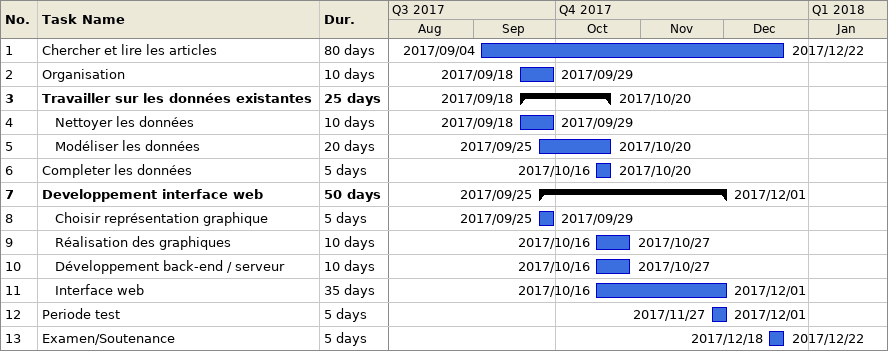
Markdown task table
| ID | Level | Task | Duration | Start | Finish |
|---|---|---|---|---|---|
| 1 | 1 | Chercher et lire les articles | 80d | 2017-09-04 | 2017-12-22 |
| 2 | 1 | Organisation | 10d | 2017-09-18 | 2017-09-29 |
| 3 | 1 | **Travailler sur les données existantes** | 25d | 2017-09-18 | 2017-10-20 |
| 4 | 2 | Nettoyer les données | 10d | 2017-09-18 | 2017-09-29 |
| 5 | 2 | Modéliser les données | 20d | 2017-09-25 | 2017-10-20 |
| 6 | 1 | Completer les données | 5d | 2017-10-16 | 2017-10-20 |
| 7 | 1 | **Developpement interface web** | 50d | 2017-09-25 | 2017-12-01 |
| 8 | 2 | Choisir représentation graphique | 5d | 2017-09-25 | 2017-09-29 |
| 9 | 2 | Réalisation des graphiques | 10d | 2017-10-16 | 2017-10-27 |
| 10 | 2 | Développement back-end / serveur | 10d | 2017-10-16 | 2017-10-27 |
| 11 | 2 | Interface web | 35d | 2017-10-16 | 2017-12-01 |
| 12 | 1 | Periode test | 5d | 2017-11-27 | 2017-12-01 |
| 13 | 1 | Examen/Soutenance | 5d | 2017-12-18 | 2017-12-22 |
